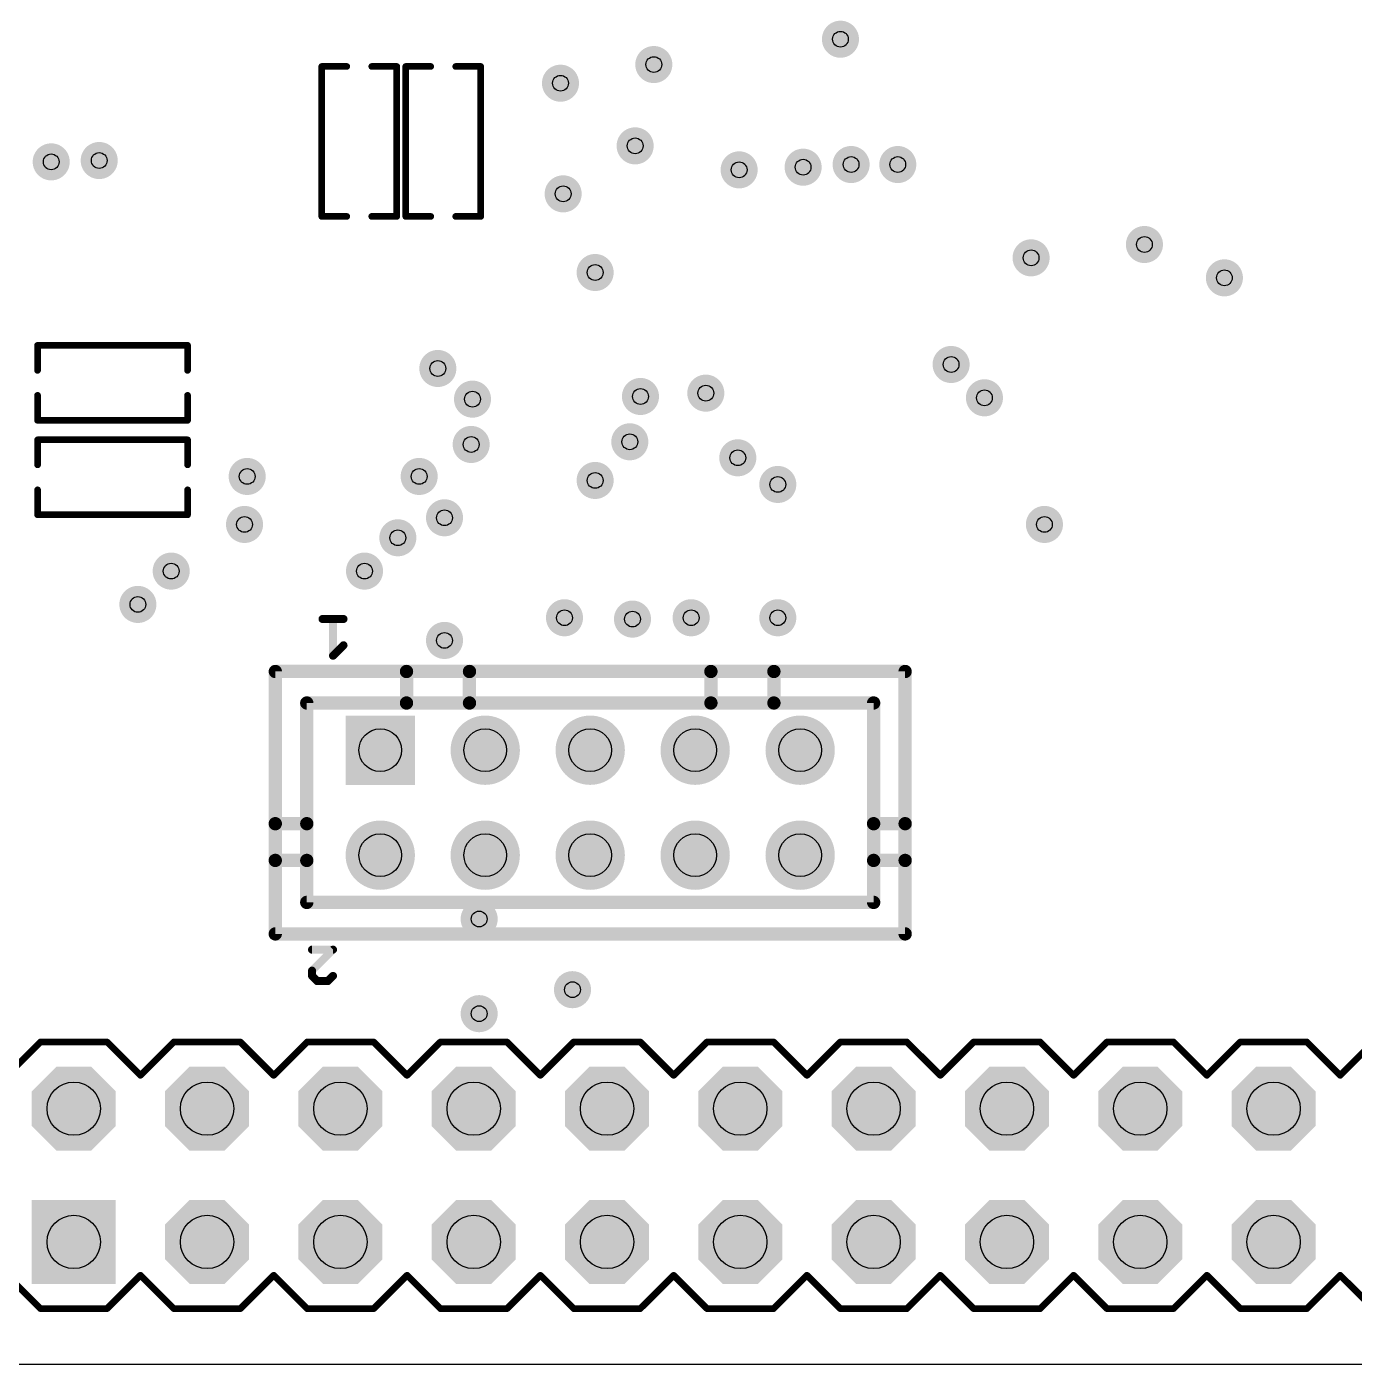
# Model space of a CAD drawing. Extents: x -132 to 146, y -142 to 112.
# Drawn here: x 95.16 to 120.46, y 0 to 25.49 of the extents above; entities that cross this region are included whole.
import ezdxf

# ---------------------------------------------------------------- set-up
doc = ezdxf.new("R2010")
doc.units = 0
for name, color, linetype in [('17', 82, 'CONTINUOUS'), ('18', 82, 'CONTINUOUS'), ('20', 7, 'CONTINUOUS'), ('21', 253, 'CONTINUOUS'), ('44', 253, 'CONTINUOUS')]:
    doc.layers.add(name, color=color, linetype=linetype)

# ---------------------------------------------------------------- blocks, each defined once
blk = doc.blocks.new('SQUAREP')
blk.add_solid([(-0.5, -0.5), (0.5, -0.5), (-0.5, 0.5), (0.5, 0.5)])
blk = doc.blocks.new('ROUNDP')
at = {"const_width": 0.5}
blk.add_lwpolyline([(0, -0.25, 1), (0, 0.25, 1), (0, -0.25)], format="xyb", dxfattribs=at)
blk = doc.blocks.new('OCTAGONP')
at = {"const_width": 0.5}
blk.add_lwpolyline([(-0.25, -0.1036), (-0.25, 0.1036), (-0.1036, 0.25), (0.1036, 0.25), (0.25, 0.1036), (0.25, -0.1036), (0.1036, -0.25), (-0.1036, -0.25), (-0.25, -0.1036), (-0.25, 0.1036)], dxfattribs=at)
blk = doc.blocks.new('ROUNDV')
at = {"const_width": 0.5}
blk.add_lwpolyline([(0, -0.25, 1), (0, 0.25, 1), (0, -0.25)], format="xyb", dxfattribs=at)

msp = doc.modelspace()

# ---------------------------------------------------------------- linework, layer by layer
at = {"layer": '20'}
msp.add_line((0, 0), (146.05, 0), dxfattribs=at)
at = {"layer": '21'}
for points, const_width in [([(100.8174, 24.7288, 1), (100.7538, 24.7288)], 0.0635), ([(100.7856, 24.7605, 1), (100.7856, 24.6971)], 0.0635), ([(101.2619, 24.6971, 1), (101.2619, 24.7605)], 0.0635), ([(101.7381, 24.7605, 1), (101.7381, 24.6971)], 0.0635), ([(102.2462, 24.7288, 1), (102.1827, 24.7288)], 0.0635), ([(102.2144, 24.6971, 1), (102.2144, 24.7605)], 0.0635), ([(102.4174, 24.7288, 1), (102.3539, 24.7288)], 0.0635), ([(102.3856, 24.7605, 1), (102.3856, 24.6971)], 0.0635), ([(102.8619, 24.6971, 1), (102.8619, 24.7605)], 0.0635), ([(103.3381, 24.7605, 1), (103.3381, 24.6971)], 0.0635), ([(103.8462, 24.7288, 1), (103.7827, 24.7288)], 0.0635), ([(103.8144, 24.6971, 1), (103.8144, 24.7605)], 0.0635), ([(100.7856, 21.903, 1), (100.7856, 21.8395)], 0.0635), ([(101.2619, 21.8395, 1), (101.2619, 21.903)], 0.0635), ([(101.7381, 21.903, 1), (101.7381, 21.8395)], 0.0635), ([(102.2144, 21.8395, 1), (102.2144, 21.903)], 0.0635), ([(102.3856, 21.903, 1), (102.3856, 21.8395)], 0.0635), ([(102.8619, 21.8395, 1), (102.8619, 21.903)], 0.0635), ([(103.3381, 21.903, 1), (103.3381, 21.8395)], 0.0635), ([(103.8144, 21.8395, 1), (103.8144, 21.903)], 0.0635), ([(100.7538, 21.8712, 1), (100.8174, 21.8712)], 0.0635), ([(102.1827, 21.8712, 1), (102.2462, 21.8712)], 0.0635), ([(102.3539, 21.8712, 1), (102.4174, 21.8712)], 0.0635), ([(103.7827, 21.8712, 1), (103.8462, 21.8712)], 0.0635), ([(95.403, 19.4144, 1), (95.3394, 19.4144)], 0.0635), ([(95.3712, 19.4461, 1), (95.3712, 19.3827)], 0.0635), ([(98.2606, 19.4144, 1), (98.1971, 19.4144)], 0.0635), ([(98.2288, 19.3827, 1), (98.2288, 19.4461)], 0.0635), ([(95.3394, 18.9381, 1), (95.403, 18.9381)], 0.0635), ([(98.1971, 18.9381, 1), (98.2606, 18.9381)], 0.0635), ([(95.403, 18.4619, 1), (95.3394, 18.4619)], 0.0635), ([(98.2606, 18.4619, 1), (98.1971, 18.4619)], 0.0635), ([(95.3394, 17.9856, 1), (95.403, 17.9856)], 0.0635), ([(95.3712, 18.0174, 1), (95.3712, 17.9539)], 0.0635), ([(98.1971, 17.9856, 1), (98.2606, 17.9856)], 0.0635), ([(98.2288, 17.9539, 1), (98.2288, 18.0174)], 0.0635), ([(95.403, 17.6144, 1), (95.3394, 17.6144)], 0.0635), ([(95.3712, 17.6461, 1), (95.3712, 17.5827)], 0.0635), ([(98.2606, 17.6144, 1), (98.1971, 17.6144)], 0.0635), ([(98.2288, 17.5827, 1), (98.2288, 17.6461)], 0.0635), ([(95.3394, 17.1381, 1), (95.403, 17.1381)], 0.0635), ([(98.1971, 17.1381, 1), (98.2606, 17.1381)], 0.0635), ([(95.403, 16.6619, 1), (95.3394, 16.6619)], 0.0635), ([(98.2606, 16.6619, 1), (98.1971, 16.6619)], 0.0635), ([(95.3394, 16.1856, 1), (95.403, 16.1856)], 0.0635), ([(95.3712, 16.2173, 1), (95.3712, 16.1539)], 0.0635), ([(98.1971, 16.1856, 1), (98.2606, 16.1856)], 0.0635), ([(98.2288, 16.1539, 1), (98.2288, 16.2173)], 0.0635), ([(100.8, 14.2381, 1), (100.8, 14.1619)], 0.0762), ([(101.0381, 14.2, 1), (100.9619, 14.2)], 0.0762), ([(101, 14.2381, 1), (101, 14.1619)], 0.0762), ([(101, 14.1619, 1), (101, 14.2381)], 0.0762), ([(101.2, 14.1619, 1), (101.2, 14.2381)], 0.0762), ([(101.2269, 13.6731, 1), (101.1731, 13.7269)], 0.0762), ([(100.9619, 13.5, 1), (101.0381, 13.5)], 0.0762), ([(100.9731, 13.5269, 1), (101.0269, 13.4731)], 0.0762), ([(99.9, 13.2635, 1), (99.9, 13.1365)], 0.127), ([(99.9635, 13.2, 1), (99.8365, 13.2)], 0.127), ([(102.4, 13.2635, 1), (102.4, 13.1365)], 0.127), ([(102.4635, 13.2, 1), (102.3365, 13.2)], 0.127), ([(102.4, 13.1365, 1), (102.4, 13.2635)], 0.127), ([(103.6, 13.2635, 1), (103.6, 13.1365)], 0.127), ([(103.6635, 13.2, 1), (103.5365, 13.2)], 0.127), ([(103.6, 13.1365, 1), (103.6, 13.2635)], 0.127), ([(108.2, 13.2635, 1), (108.2, 13.1365)], 0.127), ([(108.2635, 13.2, 1), (108.1365, 13.2)], 0.127), ([(108.2, 13.1365, 1), (108.2, 13.2635)], 0.127), ([(109.4, 13.2635, 1), (109.4, 13.1365)], 0.127), ([(109.4635, 13.2, 1), (109.3365, 13.2)], 0.127), ([(109.4, 13.1365, 1), (109.4, 13.2635)], 0.127), ([(111.9635, 13.2, 1), (111.8365, 13.2)], 0.127), ([(111.9, 13.1365, 1), (111.9, 13.2635)], 0.127), ([(100.5635, 12.6, 1), (100.4365, 12.6)], 0.127), ([(100.5, 12.6635, 1), (100.5, 12.5365)], 0.127), ([(102.4, 12.6635, 1), (102.4, 12.5365)], 0.127), ([(102.3365, 12.6, 1), (102.4635, 12.6)], 0.127), ([(102.4, 12.5365, 1), (102.4, 12.6635)], 0.127), ([(103.6, 12.6635, 1), (103.6, 12.5365)], 0.127), ([(103.5365, 12.6, 1), (103.6635, 12.6)], 0.127), ([(103.6, 12.5365, 1), (103.6, 12.6635)], 0.127), ([(108.2, 12.6635, 1), (108.2, 12.5365)], 0.127), ([(108.1365, 12.6, 1), (108.2635, 12.6)], 0.127), ([(108.2, 12.5365, 1), (108.2, 12.6635)], 0.127), ([(109.4, 12.6635, 1), (109.4, 12.5365)], 0.127), ([(109.3365, 12.6, 1), (109.4635, 12.6)], 0.127), ([(109.4, 12.5365, 1), (109.4, 12.6635)], 0.127), ([(111.3635, 12.6, 1), (111.2365, 12.6)], 0.127), ([(111.3, 12.5365, 1), (111.3, 12.6635)], 0.127), ([(99.9635, 10.3, 1), (99.8365, 10.3)], 0.127), ([(99.9, 10.3635, 1), (99.9, 10.2365)], 0.127), ([(99.8365, 10.3, 1), (99.9635, 10.3)], 0.127), ([(100.5635, 10.3, 1), (100.4365, 10.3)], 0.127), ([(100.4365, 10.3, 1), (100.5635, 10.3)], 0.127), ([(100.5, 10.2365, 1), (100.5, 10.3635)], 0.127), ([(111.3, 10.3635, 1), (111.3, 10.2365)], 0.127), ([(111.3635, 10.3, 1), (111.2365, 10.3)], 0.127), ([(111.2365, 10.3, 1), (111.3635, 10.3)], 0.127), ([(111.9635, 10.3, 1), (111.8365, 10.3)], 0.127), ([(111.8365, 10.3, 1), (111.9635, 10.3)], 0.127), ([(111.9, 10.2365, 1), (111.9, 10.3635)], 0.127), ([(99.9635, 9.6, 1), (99.8365, 9.6)], 0.127), ([(99.9, 9.6635, 1), (99.9, 9.5365)], 0.127), ([(100.5635, 9.6, 1), (100.4365, 9.6)], 0.127), ([(100.5, 9.5365, 1), (100.5, 9.6635)], 0.127), ([(111.3, 9.6635, 1), (111.3, 9.5365)], 0.127), ([(111.3635, 9.6, 1), (111.2365, 9.6)], 0.127), ([(111.9635, 9.6, 1), (111.8365, 9.6)], 0.127), ([(111.9, 9.5365, 1), (111.9, 9.6635)], 0.127), ([(99.8365, 9.6, 1), (99.9635, 9.6)], 0.127), ([(100.4365, 9.6, 1), (100.5635, 9.6)], 0.127), ([(111.2365, 9.6, 1), (111.3635, 9.6)], 0.127), ([(111.8365, 9.6, 1), (111.9635, 9.6)], 0.127), ([(100.5, 8.8635, 1), (100.5, 8.7365)], 0.127), ([(111.3, 8.7365, 1), (111.3, 8.8635)], 0.127), ([(100.4365, 8.8, 1), (100.5635, 8.8)], 0.127), ([(111.2365, 8.8, 1), (111.3635, 8.8)], 0.127), ([(99.9, 8.2635, 1), (99.9, 8.1365)], 0.127), ([(99.8365, 8.2, 1), (99.9635, 8.2)], 0.127), ([(111.8365, 8.2, 1), (111.9635, 8.2)], 0.127), ([(111.9, 8.1365, 1), (111.9, 8.2635)], 0.127), ([(100.6, 7.9381, 1), (100.6, 7.8619)], 0.0762), ([(101.0269, 7.8731, 1), (100.9731, 7.9269)], 0.0762), ([(101, 7.8619, 1), (101, 7.9381)], 0.0762), ([(100.6381, 7.5, 1), (100.5619, 7.5)], 0.0762), ([(100.5619, 7.4, 1), (100.6381, 7.4)], 0.0762), ([(100.5731, 7.5269, 1), (100.6269, 7.4731)], 0.0762), ([(100.6269, 7.4269, 1), (100.5731, 7.3731)], 0.0762), ([(101.0269, 7.3731, 1), (100.9731, 7.4269)], 0.0762), ([(100.7, 7.3381, 1), (100.7, 7.2619)], 0.0762), ([(100.6731, 7.2731, 1), (100.7269, 7.3269)], 0.0762), ([(100.8731, 7.3269, 1), (100.9269, 7.2731)], 0.0762), ([(100.9, 7.2619, 1), (100.9, 7.3381)], 0.0762), ([(95.425, 6.1718, 1), (95.425, 6.1083)], 0.0635), ([(95.4475, 6.1175, 1), (95.4025, 6.1625)], 0.0635), ([(96.7175, 6.1625, 1), (96.6725, 6.1175)], 0.0635), ([(96.695, 6.1083, 1), (96.695, 6.1718)], 0.0635), ([(97.965, 6.1718, 1), (97.965, 6.1083)], 0.0635), ([(97.9875, 6.1175, 1), (97.9425, 6.1625)], 0.0635), ([(99.2575, 6.1625, 1), (99.2125, 6.1175)], 0.0635), ([(99.235, 6.1083, 1), (99.235, 6.1718)], 0.0635), ([(100.505, 6.1718, 1), (100.505, 6.1083)], 0.0635), ([(100.5275, 6.1175, 1), (100.4825, 6.1625)], 0.0635), ([(101.7975, 6.1625, 1), (101.7525, 6.1175)], 0.0635), ([(101.775, 6.1083, 1), (101.775, 6.1718)], 0.0635), ([(103.045, 6.1718, 1), (103.045, 6.1083)], 0.0635), ([(103.0675, 6.1175, 1), (103.0225, 6.1625)], 0.0635), ([(104.3375, 6.1625, 1), (104.2925, 6.1175)], 0.0635), ([(104.315, 6.1083, 1), (104.315, 6.1718)], 0.0635), ([(105.585, 6.1718, 1), (105.585, 6.1083)], 0.0635), ([(105.6075, 6.1175, 1), (105.5625, 6.1625)], 0.0635), ([(106.8775, 6.1625, 1), (106.8325, 6.1175)], 0.0635), ([(106.855, 6.1083, 1), (106.855, 6.1718)], 0.0635), ([(108.125, 6.1718, 1), (108.125, 6.1083)], 0.0635), ([(108.1475, 6.1175, 1), (108.1025, 6.1625)], 0.0635), ([(109.4175, 6.1625, 1), (109.3725, 6.1175)], 0.0635), ([(109.395, 6.1083, 1), (109.395, 6.1718)], 0.0635), ([(110.665, 6.1718, 1), (110.665, 6.1083)], 0.0635), ([(110.6875, 6.1175, 1), (110.6425, 6.1625)], 0.0635), ([(111.9575, 6.1625, 1), (111.9125, 6.1175)], 0.0635), ([(111.935, 6.1083, 1), (111.935, 6.1718)], 0.0635), ([(113.205, 6.1718, 1), (113.205, 6.1083)], 0.0635), ([(113.2275, 6.1175, 1), (113.1825, 6.1625)], 0.0635), ([(114.4975, 6.1625, 1), (114.4525, 6.1175)], 0.0635), ([(114.475, 6.1083, 1), (114.475, 6.1718)], 0.0635), ([(115.745, 6.1718, 1), (115.745, 6.1083)], 0.0635), ([(115.7675, 6.1175, 1), (115.7225, 6.1625)], 0.0635), ([(117.0375, 6.1625, 1), (116.9925, 6.1175)], 0.0635), ([(117.015, 6.1083, 1), (117.015, 6.1718)], 0.0635), ([(118.285, 6.1718, 1), (118.285, 6.1083)], 0.0635), ([(118.3075, 6.1175, 1), (118.2625, 6.1625)], 0.0635), ([(119.5775, 6.1625, 1), (119.5325, 6.1175)], 0.0635), ([(119.555, 6.1083, 1), (119.555, 6.1718)], 0.0635), ([(97.3075, 5.5275, 1), (97.3525, 5.4825)], 0.0635), ([(97.3075, 5.4825, 1), (97.3525, 5.5275)], 0.0635), ([(99.8475, 5.5275, 1), (99.8925, 5.4825)], 0.0635), ([(99.8475, 5.4825, 1), (99.8925, 5.5275)], 0.0635), ([(102.3875, 5.5275, 1), (102.4325, 5.4825)], 0.0635), ([(102.3875, 5.4825, 1), (102.4325, 5.5275)], 0.0635), ([(104.9275, 5.5275, 1), (104.9725, 5.4825)], 0.0635), ([(104.9275, 5.4825, 1), (104.9725, 5.5275)], 0.0635), ([(107.4675, 5.5275, 1), (107.5125, 5.4825)], 0.0635), ([(107.4675, 5.4825, 1), (107.5125, 5.5275)], 0.0635), ([(110.0075, 5.5275, 1), (110.0525, 5.4825)], 0.0635), ([(110.0075, 5.4825, 1), (110.0525, 5.5275)], 0.0635), ([(112.5475, 5.5275, 1), (112.5925, 5.4825)], 0.0635), ([(112.5475, 5.4825, 1), (112.5925, 5.5275)], 0.0635), ([(115.0875, 5.5275, 1), (115.1325, 5.4825)], 0.0635), ([(115.0875, 5.4825, 1), (115.1325, 5.5275)], 0.0635), ([(117.6275, 5.5275, 1), (117.6725, 5.4825)], 0.0635), ([(117.6275, 5.4825, 1), (117.6725, 5.5275)], 0.0635), ([(120.1675, 5.5275, 1), (120.2125, 5.4825)], 0.0635), ([(120.1675, 5.4825, 1), (120.2125, 5.5275)], 0.0635), ([(97.3525, 1.7175, 1), (97.3075, 1.6725)], 0.0635), ([(97.3525, 1.6725, 1), (97.3075, 1.7175)], 0.0635), ([(99.8925, 1.7175, 1), (99.8475, 1.6725)], 0.0635), ([(99.8925, 1.6725, 1), (99.8475, 1.7175)], 0.0635), ([(102.4325, 1.7175, 1), (102.3875, 1.6725)], 0.0635), ([(102.4325, 1.6725, 1), (102.3875, 1.7175)], 0.0635), ([(104.9725, 1.7175, 1), (104.9275, 1.6725)], 0.0635), ([(104.9725, 1.6725, 1), (104.9275, 1.7175)], 0.0635), ([(107.5125, 1.7175, 1), (107.4675, 1.6725)], 0.0635), ([(107.5125, 1.6725, 1), (107.4675, 1.7175)], 0.0635), ([(110.0525, 1.7175, 1), (110.0075, 1.6725)], 0.0635), ([(110.0525, 1.6725, 1), (110.0075, 1.7175)], 0.0635), ([(112.5925, 1.7175, 1), (112.5475, 1.6725)], 0.0635), ([(112.5925, 1.6725, 1), (112.5475, 1.7175)], 0.0635), ([(115.1325, 1.7175, 1), (115.0875, 1.6725)], 0.0635), ([(115.1325, 1.6725, 1), (115.0875, 1.7175)], 0.0635), ([(117.6725, 1.7175, 1), (117.6275, 1.6725)], 0.0635), ([(117.6725, 1.6725, 1), (117.6275, 1.7175)], 0.0635), ([(120.2125, 1.7175, 1), (120.1675, 1.6725)], 0.0635), ([(120.2125, 1.6725, 1), (120.1675, 1.7175)], 0.0635), ([(95.425, 1.0917, 1), (95.425, 1.0283)], 0.0635), ([(95.4025, 1.0375, 1), (95.4475, 1.0825)], 0.0635), ([(96.6725, 1.0825, 1), (96.7175, 1.0375)], 0.0635), ([(96.695, 1.0283, 1), (96.695, 1.0917)], 0.0635), ([(97.965, 1.0917, 1), (97.965, 1.0283)], 0.0635), ([(97.9425, 1.0375, 1), (97.9875, 1.0825)], 0.0635), ([(99.2125, 1.0825, 1), (99.2575, 1.0375)], 0.0635), ([(99.235, 1.0283, 1), (99.235, 1.0917)], 0.0635), ([(100.505, 1.0917, 1), (100.505, 1.0283)], 0.0635), ([(100.4825, 1.0375, 1), (100.5275, 1.0825)], 0.0635), ([(101.7525, 1.0825, 1), (101.7975, 1.0375)], 0.0635), ([(101.775, 1.0283, 1), (101.775, 1.0917)], 0.0635), ([(103.045, 1.0917, 1), (103.045, 1.0283)], 0.0635), ([(103.0225, 1.0375, 1), (103.0675, 1.0825)], 0.0635), ([(104.2925, 1.0825, 1), (104.3375, 1.0375)], 0.0635), ([(104.315, 1.0283, 1), (104.315, 1.0917)], 0.0635), ([(105.585, 1.0917, 1), (105.585, 1.0283)], 0.0635), ([(105.5625, 1.0375, 1), (105.6075, 1.0825)], 0.0635), ([(106.8325, 1.0825, 1), (106.8775, 1.0375)], 0.0635), ([(106.855, 1.0283, 1), (106.855, 1.0917)], 0.0635), ([(108.125, 1.0917, 1), (108.125, 1.0283)], 0.0635), ([(108.1025, 1.0375, 1), (108.1475, 1.0825)], 0.0635), ([(109.3725, 1.0825, 1), (109.4175, 1.0375)], 0.0635), ([(109.395, 1.0283, 1), (109.395, 1.0917)], 0.0635), ([(110.665, 1.0917, 1), (110.665, 1.0283)], 0.0635), ([(110.6425, 1.0375, 1), (110.6875, 1.0825)], 0.0635), ([(111.9125, 1.0825, 1), (111.9575, 1.0375)], 0.0635), ([(111.935, 1.0283, 1), (111.935, 1.0917)], 0.0635), ([(113.205, 1.0917, 1), (113.205, 1.0283)], 0.0635), ([(113.1825, 1.0375, 1), (113.2275, 1.0825)], 0.0635), ([(114.4525, 1.0825, 1), (114.4975, 1.0375)], 0.0635), ([(114.475, 1.0283, 1), (114.475, 1.0917)], 0.0635), ([(115.745, 1.0917, 1), (115.745, 1.0283)], 0.0635), ([(115.7225, 1.0375, 1), (115.7675, 1.0825)], 0.0635), ([(116.9925, 1.0825, 1), (117.0375, 1.0375)], 0.0635), ([(117.015, 1.0283, 1), (117.015, 1.0917)], 0.0635), ([(118.285, 1.0917, 1), (118.285, 1.0283)], 0.0635), ([(118.2625, 1.0375, 1), (118.3075, 1.0825)], 0.0635), ([(119.5325, 1.0825, 1), (119.5775, 1.0375)], 0.0635), ([(119.555, 1.0283, 1), (119.555, 1.0917)], 0.0635)]:
    msp.add_lwpolyline(points, format="xyb", dxfattribs=dict(at, const_width=const_width))
for points, const_width in [([(100.7856, 21.8712), (100.7856, 24.7288)], 0.127), ([(100.7856, 24.7288), (101.2619, 24.7288)], 0.127), ([(102.2144, 24.7288), (101.7381, 24.7288)], 0.127), ([(102.2144, 21.8712), (102.2144, 24.7288)], 0.127), ([(102.8619, 24.7288), (102.3856, 24.7288)], 0.127), ([(102.3856, 24.7288), (102.3856, 21.8712)], 0.127), ([(103.3381, 24.7288), (103.8144, 24.7288)], 0.127), ([(103.8144, 24.7288), (103.8144, 21.8712)], 0.127), ([(101.2619, 21.8712), (100.7856, 21.8712)], 0.127), ([(101.7381, 21.8712), (102.2144, 21.8712)], 0.127), ([(102.3856, 21.8712), (102.8619, 21.8712)], 0.127), ([(103.8144, 21.8712), (103.3381, 21.8712)], 0.127), ([(95.3712, 18.9381), (95.3712, 19.4144)], 0.127), ([(95.3712, 19.4144), (98.2288, 19.4144)], 0.127), ([(98.2288, 19.4144), (98.2288, 18.9381)], 0.127), ([(95.3712, 18.4619), (95.3712, 17.9856)], 0.127), ([(98.2288, 17.9856), (98.2288, 18.4619)], 0.127), ([(95.3712, 17.9856), (98.2288, 17.9856)], 0.127), ([(98.2288, 17.6144), (95.3712, 17.6144)], 0.127), ([(95.3712, 17.6144), (95.3712, 17.1381)], 0.127), ([(98.2288, 17.1381), (98.2288, 17.6144)], 0.127), ([(95.3712, 16.1856), (95.3712, 16.6619)], 0.127), ([(98.2288, 16.6619), (98.2288, 16.1856)], 0.127), ([(98.2288, 16.1856), (95.3712, 16.1856)], 0.127), ([(101, 14.2), (100.8, 14.2)], 0.1524), ([(101, 13.5), (101, 14.2)], 0.1524), ([(101, 14.2), (101.2, 14.2)], 0.1524), ([(101.2, 13.7), (101, 13.5)], 0.1524), ([(102.4, 13.2), (99.9, 13.2)], 0.254), ([(99.9, 13.2), (99.9, 10.3)], 0.254), ([(103.6, 13.2), (102.4, 13.2)], 0.254), ([(102.4, 12.6), (102.4, 13.2)], 0.254), ([(108.2, 13.2), (103.6, 13.2)], 0.254), ([(103.6, 13.2), (103.6, 12.6)], 0.254), ([(109.4, 13.2), (108.2, 13.2)], 0.254), ([(108.2, 12.6), (108.2, 13.2)], 0.254), ([(111.9, 13.2), (109.4, 13.2)], 0.254), ([(109.4, 13.2), (109.4, 12.6)], 0.254), ([(111.9, 10.3), (111.9, 13.2)], 0.254), ([(100.5, 10.3), (100.5, 12.6)], 0.254), ([(100.5, 12.6), (102.4, 12.6)], 0.254), ([(103.6, 12.6), (102.4, 12.6)], 0.254), ([(103.6, 12.6), (108.2, 12.6)], 0.254), ([(109.4, 12.6), (108.2, 12.6)], 0.254), ([(109.4, 12.6), (111.3, 12.6)], 0.254), ([(111.3, 12.6), (111.3, 10.3)], 0.254), ([(99.9, 10.3), (99.9, 9.6)], 0.254), ([(99.9, 10.3), (100.5, 10.3)], 0.254), ([(100.5, 9.6), (100.5, 10.3)], 0.254), ([(111.3, 10.3), (111.9, 10.3)], 0.254), ([(111.3, 9.6), (111.3, 10.3)], 0.254), ([(111.9, 9.6), (111.9, 10.3)], 0.254), ([(99.9, 9.6), (99.9, 8.2)], 0.254), ([(100.5, 9.6), (99.9, 9.6)], 0.254), ([(100.5, 8.8), (100.5, 9.6)], 0.254), ([(111.9, 9.6), (111.3, 9.6)], 0.254), ([(111.3, 9.6), (111.3, 8.8)], 0.254), ([(111.9, 8.2), (111.9, 9.6)], 0.254), ([(111.3, 8.8), (100.5, 8.8)], 0.254), ([(99.9, 8.2), (111.9, 8.2)], 0.254), ([(100.6, 7.5), (101, 7.9)], 0.1524), ([(101, 7.9), (100.6, 7.9)], 0.1524), ([(100.6, 7.4), (100.6, 7.5)], 0.1524), ([(100.7, 7.3), (100.6, 7.4)], 0.1524), ([(101, 7.4), (100.9, 7.3)], 0.1524), ([(100.9, 7.3), (100.7, 7.3)], 0.1524), ([(95.425, 6.14), (94.79, 5.505)], 0.127), ([(95.425, 6.14), (96.695, 6.14)], 0.127), ([(96.695, 6.14), (97.33, 5.505)], 0.127), ([(97.33, 5.505), (97.965, 6.14)], 0.127), ([(97.965, 6.14), (99.235, 6.14)], 0.127), ([(99.235, 6.14), (99.87, 5.505)], 0.127), ([(99.87, 5.505), (100.505, 6.14)], 0.127), ([(100.505, 6.14), (101.775, 6.14)], 0.127), ([(101.775, 6.14), (102.41, 5.505)], 0.127), ([(103.045, 6.14), (102.41, 5.505)], 0.127), ([(103.045, 6.14), (104.315, 6.14)], 0.127), ([(104.315, 6.14), (104.95, 5.505)], 0.127), ([(104.95, 5.505), (105.585, 6.14)], 0.127), ([(105.585, 6.14), (106.855, 6.14)], 0.127), ([(106.855, 6.14), (107.49, 5.505)], 0.127), ([(107.49, 5.505), (108.125, 6.14)], 0.127), ([(108.125, 6.14), (109.395, 6.14)], 0.127), ([(109.395, 6.14), (110.03, 5.505)], 0.127), ([(110.03, 5.505), (110.665, 6.14)], 0.127), ([(110.665, 6.14), (111.935, 6.14)], 0.127), ([(111.935, 6.14), (112.57, 5.505)], 0.127), ([(113.205, 6.14), (112.57, 5.505)], 0.127), ([(113.205, 6.14), (114.475, 6.14)], 0.127), ([(114.475, 6.14), (115.11, 5.505)], 0.127), ([(115.11, 5.505), (115.745, 6.14)], 0.127), ([(115.745, 6.14), (117.015, 6.14)], 0.127), ([(117.015, 6.14), (117.65, 5.505)], 0.127), ([(117.65, 5.505), (118.285, 6.14)], 0.127), ([(118.285, 6.14), (119.555, 6.14)], 0.127), ([(119.555, 6.14), (120.19, 5.505)], 0.127), ([(120.825, 6.14), (120.19, 5.505)], 0.127), ([(94.79, 1.695), (95.425, 1.06)], 0.127), ([(97.33, 1.695), (96.695, 1.06)], 0.127), ([(97.965, 1.06), (97.33, 1.695)], 0.127), ([(99.87, 1.695), (99.235, 1.06)], 0.127), ([(100.505, 1.06), (99.87, 1.695)], 0.127), ([(102.41, 1.695), (101.775, 1.06)], 0.127), ([(102.41, 1.695), (103.045, 1.06)], 0.127), ([(104.95, 1.695), (104.315, 1.06)], 0.127), ([(105.585, 1.06), (104.95, 1.695)], 0.127), ([(107.49, 1.695), (106.855, 1.06)], 0.127), ([(108.125, 1.06), (107.49, 1.695)], 0.127), ([(110.03, 1.695), (109.395, 1.06)], 0.127), ([(110.665, 1.06), (110.03, 1.695)], 0.127), ([(112.57, 1.695), (111.935, 1.06)], 0.127), ([(112.57, 1.695), (113.205, 1.06)], 0.127), ([(115.11, 1.695), (114.475, 1.06)], 0.127), ([(115.745, 1.06), (115.11, 1.695)], 0.127), ([(117.65, 1.695), (117.015, 1.06)], 0.127), ([(118.285, 1.06), (117.65, 1.695)], 0.127), ([(120.19, 1.695), (119.555, 1.06)], 0.127), ([(120.19, 1.695), (120.825, 1.06)], 0.127), ([(96.695, 1.06), (95.425, 1.06)], 0.127), ([(99.235, 1.06), (97.965, 1.06)], 0.127), ([(101.775, 1.06), (100.505, 1.06)], 0.127), ([(104.315, 1.06), (103.045, 1.06)], 0.127), ([(106.855, 1.06), (105.585, 1.06)], 0.127), ([(109.395, 1.06), (108.125, 1.06)], 0.127), ([(111.935, 1.06), (110.665, 1.06)], 0.127), ([(114.475, 1.06), (113.205, 1.06)], 0.127), ([(117.015, 1.06), (115.745, 1.06)], 0.127), ([(119.555, 1.06), (118.285, 1.06)], 0.127)]:
    msp.add_lwpolyline(points, dxfattribs=dict(at, const_width=const_width))
at = {"layer": '44'}
for centre, radius in [((110.6678, 25.2476), 0.15), ((107.1118, 24.765), 0.15), ((105.3338, 24.4094), 0.15), ((106.7562, 23.2156), 0.15), ((95.631, 22.9108), 0.15), ((96.5454, 22.9362), 0.15), ((109.9566, 22.8092), 0.15), ((110.871, 22.86), 0.15), ((111.76, 22.86), 0.15), ((108.7374, 22.7584), 0.15), ((105.3846, 22.3012), 0.15), ((116.459, 21.336), 0.15), ((114.3, 21.082), 0.15), ((105.9942, 20.8026), 0.15), ((117.983, 20.701), 0.15), ((102.997, 18.9738), 0.15), ((112.776, 19.05), 0.15), ((108.1024, 18.5039), 0.15), ((103.6574, 18.3896), 0.15), ((106.8578, 18.4404), 0.15), ((113.411, 18.415), 0.15), ((103.632, 17.526), 0.15), ((106.6546, 17.5768), 0.15), ((108.712, 17.272), 0.15), ((99.3648, 16.9164), 0.15), ((102.6414, 16.9164), 0.15), ((105.9942, 16.8402), 0.15), ((109.474, 16.764), 0.15), ((99.314, 16.002), 0.15), ((103.124, 16.129), 0.15), ((114.554, 16.002), 0.15), ((102.235, 15.748), 0.15), ((97.917, 15.113), 0.15), ((101.6, 15.113), 0.15), ((97.282, 14.478), 0.15), ((105.41, 14.224), 0.15), ((106.7054, 14.1986), 0.15), ((107.823, 14.224), 0.15), ((109.474, 14.224), 0.15), ((103.124, 13.7922), 0.15), ((101.9, 11.7), 0.4064), ((103.9, 11.7), 0.4064), ((105.9, 11.7), 0.4064), ((107.9, 11.7), 0.4064), ((109.9, 11.7), 0.4064), ((101.9, 9.7), 0.4064), ((103.9, 9.7), 0.4064), ((105.9, 9.7), 0.4064), ((107.9, 9.7), 0.4064), ((109.9, 9.7), 0.4064), ((103.7844, 8.4836), 0.15), ((105.5624, 7.1374), 0.15), ((103.7844, 6.6802), 0.15), ((96.06, 4.87), 0.508), ((98.6, 4.87), 0.508), ((101.14, 4.87), 0.508), ((103.68, 4.87), 0.508), ((106.22, 4.87), 0.508), ((108.76, 4.87), 0.508), ((111.3, 4.87), 0.508), ((113.84, 4.87), 0.508), ((116.38, 4.87), 0.508), ((118.92, 4.87), 0.508), ((96.06, 2.33), 0.508), ((98.6, 2.33), 0.508), ((101.14, 2.33), 0.508), ((103.68, 2.33), 0.508), ((106.22, 2.33), 0.508), ((108.76, 2.33), 0.508), ((111.3, 2.33), 0.508), ((113.84, 2.33), 0.508), ((116.38, 2.33), 0.508), ((118.92, 2.33), 0.508)]:
    msp.add_circle(centre, radius, dxfattribs=at)

# ---------------------------------------------------------------- block references
at = {"layer": '17', "xscale": 1.3208, "yscale": 1.3208, "rotation": 180}
for name, p in [('SQUAREP', (101.9, 11.7)), ('SQUAREP', (101.9, 11.7)), ('ROUNDP', (103.9, 11.7)), ('ROUNDP', (103.9, 11.7)), ('ROUNDP', (105.9, 11.7)), ('ROUNDP', (105.9, 11.7)), ('ROUNDP', (107.9, 11.7)), ('ROUNDP', (107.9, 11.7)), ('ROUNDP', (109.9, 11.7)), ('ROUNDP', (109.9, 11.7)), ('ROUNDP', (101.9, 9.7)), ('ROUNDP', (101.9, 9.7)), ('ROUNDP', (103.9, 9.7)), ('ROUNDP', (103.9, 9.7)), ('ROUNDP', (105.9, 9.7)), ('ROUNDP', (105.9, 9.7)), ('ROUNDP', (107.9, 9.7)), ('ROUNDP', (107.9, 9.7)), ('ROUNDP', (109.9, 9.7)), ('ROUNDP', (109.9, 9.7))]:
    msp.add_blockref(name, p, dxfattribs=at)
at = {"layer": '17', "xscale": 1.6002, "yscale": 1.6002}
for name, p in [('OCTAGONP', (96.06, 4.87)), ('OCTAGONP', (96.06, 4.87)), ('OCTAGONP', (98.6, 4.87)), ('OCTAGONP', (98.6, 4.87)), ('OCTAGONP', (101.14, 4.87)), ('OCTAGONP', (101.14, 4.87)), ('OCTAGONP', (103.68, 4.87)), ('OCTAGONP', (103.68, 4.87)), ('OCTAGONP', (106.22, 4.87)), ('OCTAGONP', (106.22, 4.87)), ('OCTAGONP', (108.76, 4.87)), ('OCTAGONP', (108.76, 4.87)), ('OCTAGONP', (111.3, 4.87)), ('OCTAGONP', (111.3, 4.87)), ('OCTAGONP', (113.84, 4.87)), ('OCTAGONP', (113.84, 4.87)), ('OCTAGONP', (116.38, 4.87)), ('OCTAGONP', (116.38, 4.87)), ('OCTAGONP', (118.92, 4.87)), ('OCTAGONP', (118.92, 4.87)), ('SQUAREP', (96.06, 2.33)), ('SQUAREP', (96.06, 2.33)), ('OCTAGONP', (98.6, 2.33)), ('OCTAGONP', (98.6, 2.33)), ('OCTAGONP', (101.14, 2.33)), ('OCTAGONP', (101.14, 2.33)), ('OCTAGONP', (103.68, 2.33)), ('OCTAGONP', (103.68, 2.33)), ('OCTAGONP', (106.22, 2.33)), ('OCTAGONP', (106.22, 2.33)), ('OCTAGONP', (108.76, 2.33)), ('OCTAGONP', (108.76, 2.33)), ('OCTAGONP', (111.3, 2.33)), ('OCTAGONP', (111.3, 2.33)), ('OCTAGONP', (113.84, 2.33)), ('OCTAGONP', (113.84, 2.33)), ('OCTAGONP', (116.38, 2.33)), ('OCTAGONP', (116.38, 2.33)), ('OCTAGONP', (118.92, 2.33)), ('OCTAGONP', (118.92, 2.33))]:
    msp.add_blockref(name, p, dxfattribs=at)
at = {"layer": '18', "xscale": 0.7064, "yscale": 0.7064}
for p in [(110.6678, 25.2476), (107.1118, 24.765), (105.3338, 24.4094), (106.7562, 23.2156), (95.631, 22.9108), (96.5454, 22.9362), (110.871, 22.86), (111.76, 22.86), (108.7374, 22.7584), (109.9566, 22.8092), (105.3846, 22.3012), (116.459, 21.336), (114.3, 21.082), (105.9942, 20.8026), (117.983, 20.701), (112.776, 19.05), (102.997, 18.9738), (103.6574, 18.3896), (106.8578, 18.4404), (108.1024, 18.5039), (113.411, 18.415), (103.632, 17.526), (106.6546, 17.5768), (108.712, 17.272), (99.3648, 16.9164), (102.6414, 16.9164), (105.9942, 16.8402), (109.474, 16.764), (99.314, 16.002), (103.124, 16.129), (114.554, 16.002), (102.235, 15.748), (97.917, 15.113), (101.6, 15.113), (97.282, 14.478), (105.41, 14.224), (106.7054, 14.1986), (107.823, 14.224), (109.474, 14.224), (103.124, 13.7922), (103.7844, 8.4836), (105.5624, 7.1374), (103.7844, 6.6802)]:
    msp.add_blockref('ROUNDV', p, dxfattribs=at)

doc.saveas('drawing.dxf')
